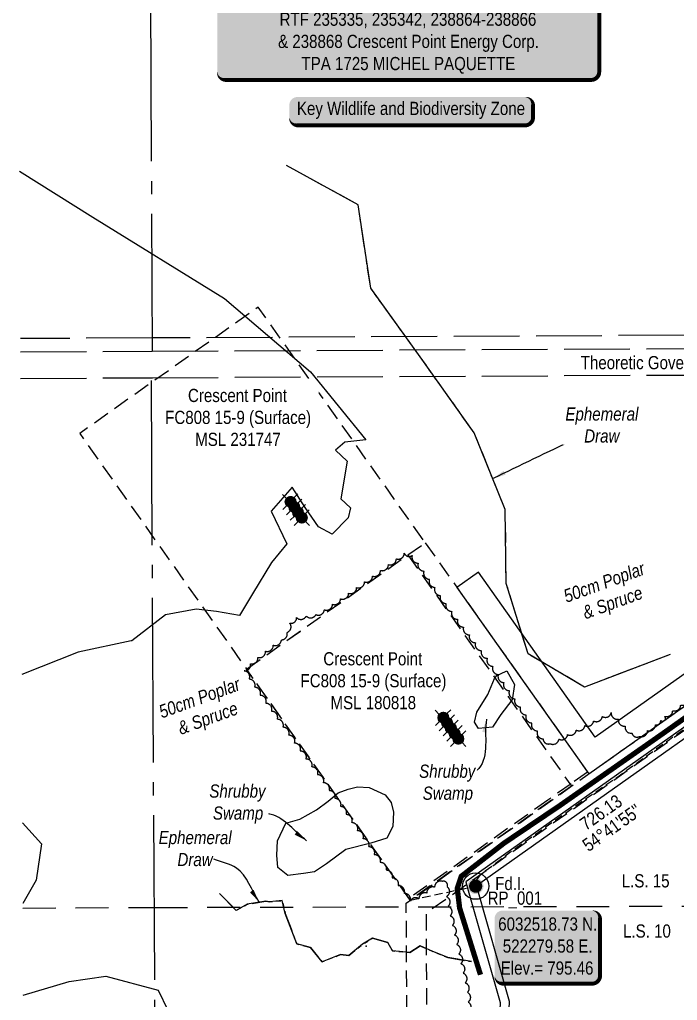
# Model space of a CAD drawing. Extents: x 520921 to 524870, y 6032001 to 6035665.
# Drawn here: x 521934 to 522433, y 6032432 to 6033176 of the extents above; entities that cross this region are included whole.
import ezdxf
from ezdxf.enums import TextEntityAlignment as Align

# ---------------------------------------------------------------- set-up
doc = ezdxf.new("R2010")
doc.units = 0
doc.header["$LTSCALE"] = 5
doc.header["$PDSIZE"] = 0.5
for name, pattern in [('0', [1, 1, 0]), ('foc-ACCESSROAD', [3.75, 2.5, -1.25]), ('foc-LSD', [8, 5, -3]), ('foc-QUARTERLINE', [33, 25, -3, 2, -3]), ('foc-TIELINE', [1.875, 1.25, -0.625]), ('foc-TOPO-ephemeral', [6.25, 3.125, -0.625, 0.625, -0.625, 0.625, -0.625]), ('foc-UNSURVEYED', [12.5, 10, -2.5]), ('UG_PIPE', [1.875, 1.25, -0.625])]:
    doc.linetypes.add(name, pattern=pattern)
doc.layers.get('Defpoints').update_dxf_attribs({"color": 9})
for name, color, linetype in [('35', 37, 'Continuous'), ('AS-PIPE-UG', 44, 'UG_PIPE'), ('AS-ROADS', 254, 'Continuous'), ('AS-WILDLIFE-BLOCK', 131, 'Continuous'), ('C-RW', 13, 'Continuous'), ('C-WS', 13, 'foc-ACCESSROAD'), ('DETAIL-T', 7, 'Continuous'), ('F-AR', 190, 'foc-ACCESSROAD'), ('F-RW', 190, 'Continuous'), ('L-BD', 7, 'Continuous'), ('L-MON', 1, 'Continuous'), ('L-ROAD-T', 7, 'Continuous'), ('L-SECQ', 8, 'foc-QUARTERLINE'), ('L-SECTION-LSD', 7, 'foc-LSD'), ('L-TIE', 7, 'foc-TIELINE'), ('L-USEC', 7, 'foc-UNSURVEYED'), ('T-BUSH', 110, '0'), ('T-BUSH-T', 110, 'Continuous'), ('T-DRAW', 143, 'foc-TOPO-ephemeral'), ('T-WATER-T', 170, 'Continuous'), ('watercourse_crossing', 7, 'Continuous'), ('WETLAND', 143, 'Continuous'), ('WETLAND-T', 146, 'Continuous')]:
    doc.layers.add(name, color=color, linetype=linetype)
doc.layers.add('C-WS-T', color=13, linetype='Continuous', lineweight=9)
doc.styles.add('100L', font='ARIALN.TTF', dxfattribs={"height": 11})
doc.styles.add('80', font='ARIALN.TTF', dxfattribs={"height": 10})
doc.styles.add('80CG', font='ARIALN.TTF', dxfattribs={"height": 10})
doc.styles.add('80L', font='ARIALN.TTF', dxfattribs={"height": 10})
doc.styles.add('foc-LtypeFont', font='ARIALN.TTF', dxfattribs={"height": 7.35})
doc.linetypes.add('foc-TOPO-flowdirection-NOLINE', pattern='A,0,[">",foc-LtypeFont,S=0.3,R=0,X=0,Y=-0.945],-20,[">",foc-LtypeFont,S=0.3,R=0,X=0,Y=-0.945],0', length=20)
doc.dimstyles.new('Compass 5 000', dxfattribs={"dimscale": 5, "dimtxt": 9, "dimasz": 2, "dimexe": 0.2, "dimexo": 0.0625, "dimgap": 0.5, "dimtad": 0, "dimtih": 1, "dimtoh": 1, "dimzin": 0, "dimdsep": 46, "dimtxsty": '80CG', "dimcen": 0.1, "dimse1": 1, "dimse2": 1, "dimclrd": 256, "dimclrt": 256, "dimaunit": 1, "dimadec": 4, "dimazin": 0, "dimtfac": 0.06, "dimtofl": 0, "dimtmove": 0, "dimatfit": 1, "dimfxl": 0.2, "dimtolj": 1, "dimtzin": 0, "dimlwd": -1, "dimarcsym": 0})

# ---------------------------------------------------------------- blocks, each defined once
blk = doc.blocks.new('fdia')
at = {"color": 255, "const_width": 1}
blk.add_lwpolyline([(-0.5, 0, 1), (0.5, 0, 1)], format="xyb", close=True, dxfattribs=at)
blk = doc.blocks.new('Fdiaa')
blk.add_blockref('fdia', (0, 0))
blk = doc.blocks.new('fdib')
at = {"color": 1, "const_width": 1.6}
blk.add_lwpolyline([(-0.4, 0, 1), (0.4, 0, 1)], format="xyb", close=True, dxfattribs=at)
at = {"color": 1}
blk.add_circle((0, 0), 0.8, dxfattribs=at)
blk = doc.blocks.new('Fdibb')
blk.add_blockref('fdib', (0, 0))
blk = doc.blocks.new('fdicc')
for name in ['Fdibb', 'Fdiaa']:
    blk.add_blockref(name, (0, 0))
blk = doc.blocks.new('FDI')
blk.add_blockref('fdicc', (0, 0))
blk = doc.blocks.new('*U386')
h = blk.add_hatch(color=255)
edge = h.paths.add_edge_path()
edge.add_line((-86.5, -11.5), (86.5, -11.5))
edge.add_arc((86.5, -5.5), 6, 270, 360)
edge.add_line((92.5, -5.5), (92.5, 4))
edge.add_arc((86.5, 4), 6, 0, 90)
edge.add_line((86.5, 10), (-86.5, 10))
edge.add_arc((-86.5, 4), 6, 90, 180)
edge.add_line((-92.5, 4), (-92.5, -5.5))
edge.add_arc((-86.5, -5.5), 6, 180, 270)
at = {"color": 131, "flags": 128}
blk.add_lwpolyline([(-86.5, -11.5, 3, 3, 0), (86.5, -11.5, 3, 3, 0.414214), (92.5, -5.5, 3, 3, 0), (92.5, 4, 3, 0, 0.414214), (86.5, 10, 0, 0, 0), (-86.5, 10, 0, 0, 0.414214), (-92.5, 4, 0, 0, 0), (-92.5, -5.5, 0, 3, 0.414214)], format="xyseb", close=True, dxfattribs=at)
at = {"color": 131, "style": '80'}
blk.add_attdef('ENTER_TEXT_001', (-35.99, -5), '', height=10, dxfattribs=at)
blk = doc.blocks.new('*U472')
h = blk.add_hatch(color=255)
edge = h.paths.add_edge_path()
edge.add_line((-139, -62.5), (139, -62.5))
edge.add_arc((139, -56.5), 6, 270, 360)
edge.add_line((145, -56.5), (145, 55))
edge.add_arc((139, 55), 6, 0, 90)
edge.add_line((139, 61), (-139, 61))
edge.add_arc((-139, 55), 6, 90, 180)
edge.add_line((-145, 55), (-145, -56.5))
edge.add_arc((-139, -56.5), 6, 180, 270)
at = {"color": 44, "flags": 128}
blk.add_lwpolyline([(-139, -62.5, 3, 3, 0), (139, -62.5, 3, 3, 0.414214), (145, -56.5, 3, 3, 0), (145, 55, 3, 0, 0.414214), (139, 61, 0, 0, 0), (-139, 61, 0, 0, 0.414214), (-145, 55, 0, 0, 0), (-145, -56.5, 0, 3, 0.414214)], format="xyseb", close=True, dxfattribs=at)
at = {"color": 44, "style": '80'}
blk.add_attdef('ENTER_TEXT_001', (-35.99, -5), '', height=10, dxfattribs=at)
blk = doc.blocks.new('WC2')
at = {"layer": 'L-MON'}
h = blk.add_hatch(color=255, dxfattribs=at)
h.dxf.hatch_style = 1
edge = h.paths.add_edge_path()
edge.add_arc((0, 0), 0.9, 0, 360)
at = {"layer": 'L-MON', "color": 14, "flags": 128}
for points in [[(-0.62, 0.5), (-1.23, 1.12)], [(0.52, 0.61), (1.13, 1.21)], [(-1.18, -1.18), (-0.56, -0.57)], [(1.16, -1.18), (0.56, -0.57)]]:
    blk.add_lwpolyline(points, dxfattribs=at)
at = {"layer": 'L-MON', "color": 14}
for radius in [0.8, 0.373]:
    blk.add_circle((0, 0), radius, dxfattribs=at)
blk = doc.blocks.new('*U372')
h = blk.add_hatch(color=254)
edge = h.paths.add_edge_path()
edge.add_line((-34, -28.5), (34, -28.5))
edge.add_arc((34, -22.5), 6, 270, 360)
edge.add_line((40, -22.5), (40, 21))
edge.add_arc((34, 21), 6, 0, 90)
edge.add_line((34, 27), (-34, 27))
edge.add_arc((-34, 21), 6, 90, 180)
edge.add_line((-40, 21), (-40, -22.5))
edge.add_arc((-34, -22.5), 6, 180, 270)
at = {"color": 1, "flags": 128}
blk.add_lwpolyline([(-34, -28.5, 3, 3, 0), (34, -28.5, 3, 3, 0.414214), (40, -22.5, 3, 3, 0), (40, 21, 3, 0, 0.414214), (34, 27, 0, 0, 0), (-34, 27, 0, 0, 0.414214), (-40, 21, 0, 0, 0), (-40, -22.5, 0, 3, 0.414214)], format="xyseb", close=True, dxfattribs=at)
blk.add_lwpolyline([(-31.48, -14.64, 0, 10, 0), (0, 0, 5, 5, 0)], format="xyseb", dxfattribs=at)
at = {"color": 1, "style": '80'}
blk.add_attdef('ENTER_TEXT_001', (-35.99, -5), '', height=10, dxfattribs=at)
blk = doc.blocks.new('WC')
at = {"layer": 'L-MON'}
h = blk.add_hatch(color=255, dxfattribs=at)
h.dxf.hatch_style = 1
edge = h.paths.add_edge_path()
edge.add_arc((0, 0), 0.9, 0, 360)
at = {"layer": 'L-MON', "color": 240, "flags": 128}
for points in [[(-0.62, 0.5), (-1.23, 1.12)], [(0.52, 0.61), (1.13, 1.21)], [(-1.18, -1.18), (-0.56, -0.57)], [(1.16, -1.18), (0.56, -0.57)]]:
    blk.add_lwpolyline(points, dxfattribs=at)
at = {"layer": 'L-MON', "color": 240}
for radius in [0.8, 0.373]:
    blk.add_circle((0, 0), radius, dxfattribs=at)

msp = doc.modelspace()

# ---------------------------------------------------------------- linework, layer by layer
at = {"layer": '35', "color": 3}
msp.add_circle((522279.579, 6032518.728), 9.995, dxfattribs=at)
at = {"layer": 'AS-PIPE-UG', "flags": 128}
msp.add_lwpolyline([(522276.092, 6032515.308), (522279.161, 6032521.958), (522283.522, 6032527.641), (522305.367, 6032544.222), (522351.815, 6032577.195), (522386.63, 6032601.247), (522426.656, 6032630.05), (522709.118, 6032830.946), (522737.197, 6032850.477), (522767.335, 6032871.464), (522795.001, 6032889.885), (522836.927, 6032919.878), (522860.37, 6032936.87), (522874.299, 6032944.176)], dxfattribs=at)
at = {"layer": 'AS-ROADS', "const_width": 4, "flags": 128}
msp.add_lwpolyline([(522879.822, 6032959.451), (522420.821, 6032633.97), (522343.212, 6032579.71), (522301.256, 6032551.443), (522268.719, 6032526.219), (522265.656, 6032517.003), (522267.414, 6032502.124), (522283.238, 6032451.47)], dxfattribs=at)
at = {"layer": 'C-RW', "flags": 128}
msp.add_lwpolyline([(522909.65, 6032989.284), (522844.515, 6033078.254), (522828.386, 6033066.446), (522881.523, 6032993.864), (522370.208, 6032631.892), (522281.652, 6032756.985), (522265.336, 6032745.435), (522365.442, 6032604.027)], close=True, dxfattribs=at)
at = {"layer": 'C-WS', "flags": 128}
msp.add_lwpolyline([(522105.783, 6032683.493), (522241.281, 6032779.415), (522114.656, 6032958.255), (521979.165, 6032862.322), (522105.783, 6032683.493)], dxfattribs=at)
at = {"layer": 'C-WS'}
for points in [[(522364.529, 6032605.317), (522351.961, 6032596.413), (522334.452, 6032584.014), (522229.602, 6032509.783), (522229.061, 6032509.401), (522105.783, 6032683.493), (522241.281, 6032779.415), (522364.529, 6032605.317)], [(522352.317, 6032594.722), (522229.96, 6032508.085), (522105.783, 6032683.463), (522228.14, 6032770.099), (522352.317, 6032594.722)]]:
    msp.add_lwpolyline(points, close=True, dxfattribs=at)
at = {"layer": 'F-AR', "flags": 128}
msp.add_lwpolyline([(522868.884, 6032942.1), (522241.974, 6032498.092), (522242.613, 6032364.964), (522227.62, 6032364.892), (522226.944, 6032505.82), (522868.815, 6032960.424)], dxfattribs=at)
at = {"layer": 'F-RW', "flags": 128}
msp.add_lwpolyline([(522973.85, 6032829.9), (522915.625, 6032909.434), (522893.625, 6032939.485), (522882.71, 6032954.395), (522272.014, 6032521.97), (522273.913, 6032515.41), (522298.261, 6032430.301), (522295.352, 6032365.888), (522295.179, 6032362.07), (522294.675, 6032350.898), (522236.232, 6032312.976), (522240.041, 6032307.108), (522300.101, 6032346.08), (522300.507, 6032346.344), (522301.502, 6032346.989), (522305.302, 6032431.126), (522280.122, 6032519.139), (522880.601, 6032944.329), (522964.488, 6032829.853)], dxfattribs=at)
at = {"layer": 'L-SECQ'}
for p, q in [((522030.442, 6033688.885), (522034.188, 6032924.732)), ((522033.292, 6032902.521), (522037.562, 6032130.484))]:
    msp.add_line(p, q, dxfattribs=at)
at = {"layer": 'L-SECTION-LSD'}
msp.add_line((522036.008, 6032502.563), (522842.457, 6032504.438, 758.889), dxfattribs=at)
at = {"layer": 'L-SECTION-LSD', "elevation": 758.889, "flags": 128}
msp.add_lwpolyline([(521936.074, 6032502.062), (522036.008, 6032502.563)], dxfattribs=at)
at = {"layer": 'L-TIE', "flags": 128}
msp.add_lwpolyline([(522229.945, 6032508.104), (522279.579, 6032518.728)], dxfattribs=at)
at = {"layer": 'L-USEC'}
for p, q in [((522034.141, 6032934.785), (521934.172, 6032934.285)), ((522437.916, 6032936.813), (522034.141, 6032934.785)), ((521934.217, 6032924.232), (522034.188, 6032924.732)), ((522034.187, 6032924.732), (522437.966, 6032926.76)), ((521934.305, 6032904.126), (522034.288, 6032904.626)), ((522034.288, 6032904.626), (522438.067, 6032906.654))]:
    msp.add_line(p, q, dxfattribs=at)
at = {"layer": 'T-BUSH', "flags": 128}
for points in [[(522785.51, 6033045.777, -0.5205671), (522789.897, 6033039.771, -0.5205671), (522794.284, 6033033.764, -0.5205671), (522795.071, 6033028.952, -0.5205671), (522788.198, 6033026.24, -0.5205671), (522781.922, 6033022.247, -0.5205671), (522775.647, 6033018.254, -0.5205671), (522769.454, 6033014.135, -0.5205671), (522763.316, 6033009.934, -0.5205671), (522757.177, 6033005.732, -0.5205671), (522751.039, 6033001.531, -0.5205671), (522744.901, 6032997.33, -0.5205671), (522738.762, 6032993.129, -0.5205671), (522732.787, 6032988.706, -0.5205671), (522726.958, 6032984.085, -0.5205671), (522721.13, 6032979.463, -0.5205671), (522720.72, 6032973.303, -0.5205671), (522725.361, 6032967.49, -0.5205671), (522730.001, 6032961.676, -0.5205671), (522734.34, 6032955.635, -0.5205671), (522738.656, 6032949.577, -0.5205671), (522742.973, 6032943.52, -0.5205671), (522747.258, 6032937.439, -0.5205671), (522751.506, 6032931.333, -0.5205671), (522753.952, 6032924.987, -0.5205671), (522750.43, 6032918.63, -0.5205671), (522745.157, 6032913.384, -0.5205671), (522739.137, 6032909.061, -0.5205671), (522732.901, 6032905.007, -0.5205671), (522726.664, 6032900.952, -0.5205671), (522720.803, 6032896.385, -0.5205671), (522715.054, 6032891.664, -0.5205671), (522709.767, 6032886.576, -0.5205671), (522713.041, 6032880.166, -0.5205671), (522717.375, 6032874.12, -0.5205671), (522721.687, 6032868.059, -0.5205671), (522725.956, 6032861.968, -0.5205671), (522720.426, 6032857.746, -0.5205671), (522714.214, 6032853.653, -0.5205671), (522708.079, 6032849.449, -0.5205671), (522702.008, 6032845.151, -0.5205671), (522695.938, 6032840.852, -0.5205671), (522689.867, 6032836.553, -0.5205671), (522683.796, 6032832.255, -0.5205671), (522677.726, 6032827.956, -0.5205671), (522671.655, 6032823.657, -0.5205671), (522665.585, 6032819.359, -0.5205671), (522659.514, 6032815.06, -0.5205671), (522653.444, 6032810.761, -0.5205671), (522647.373, 6032806.463, -0.5205671), (522641.303, 6032802.164, -0.5205671), (522635.232, 6032797.865, -0.5205671), (522629.161, 6032793.567, -0.5205671), (522623.091, 6032789.268, -0.5205671), (522617.02, 6032784.969, -0.5205671), (522610.95, 6032780.671, -0.5205671), (522604.879, 6032776.372, -0.5205671), (522598.809, 6032772.073, -0.5205671), (522592.738, 6032767.775, -0.5205671), (522586.668, 6032763.476, -0.5205671), (522580.597, 6032759.177, -0.5205671), (522574.527, 6032754.879, -0.5205671), (522568.456, 6032750.58, -0.5205671), (522562.385, 6032746.281, -0.5205671), (522556.315, 6032741.983, -0.5205671), (522550.244, 6032737.684, -0.5205671), (522544.174, 6032733.385, -0.5205671), (522538.103, 6032729.087, -0.5205671), (522532.033, 6032724.788, -0.5205671), (522525.962, 6032720.489, -0.5205671), (522519.892, 6032716.191, -0.5205671), (522513.821, 6032711.892, -0.5205671), (522507.75, 6032707.593, -0.5205671), (522501.68, 6032703.295, -0.5205671), (522495.609, 6032698.996, -0.5205671), (522489.539, 6032694.697, -0.5205671), (522483.468, 6032690.399, -0.5205671), (522477.398, 6032686.1, -0.5205671), (522471.327, 6032681.801, -0.5205671), (522465.257, 6032677.503, -0.5205671), (522459.186, 6032673.204, -0.5205671), (522453.115, 6032668.905, -0.5205671), (522447.045, 6032664.607, -0.5205671), (522440.974, 6032660.308, -0.5205671), (522434.904, 6032656.009, -0.5205671), (522428.833, 6032651.711, -0.5205671), (522422.763, 6032647.412, -1.0301562), (522420.011, 6032644.339, -0.4905066)], [(522258.025, 6032518.183, 0.6311745), (522254.412, 6032522.348, 0.5205671), (522248.45, 6032517.901, 0.5205671), (522242.488, 6032513.453, 0.5205671), (522236.526, 6032509.006, 0.5205671), (522230.069, 6032507.259, 0.5205671), (522225.479, 6032513.109, 0.5205671), (522220.917, 6032518.985, 0.5205671), (522216.356, 6032524.86, 0.5205671), (522211.794, 6032530.736, 0.5205671), (522207.233, 6032536.612, 0.5205671), (522202.702, 6032542.51, 0.5205671), (522198.445, 6032548.61, 0.5205671), (522194.188, 6032554.71, 0.5205671), (522189.931, 6032560.81, 0.5205671), (522185.675, 6032566.91, 0.5205671), (522181.418, 6032573.01, 0.5205671), (522177.161, 6032579.11, 0.5205671), (522172.879, 6032585.192, 0.5205671), (522168.484, 6032591.193, 0.5205671), (522164.088, 6032597.194, 0.5205671), (522159.693, 6032603.195, 0.5205671), (522155.298, 6032609.195, 0.5205671), (522150.902, 6032615.196, 0.5205671), (522146.522, 6032621.208, 0.5205671), (522142.175, 6032627.244, 0.5205671), (522137.827, 6032633.28, 0.5205671), (522133.479, 6032639.315, 0.5205671), (522129.132, 6032645.351, 0.5205671), (522124.784, 6032651.386, 0.5205671), (522120.437, 6032657.422, 0.5205671), (522116.164, 6032663.51, 0.5205671), (522111.979, 6032669.659, 0.5205671), (522107.794, 6032675.809, 0.5205671), (522104.016, 6032682.138, 0.5205671), (522108.684, 6032687.562, 0.5205671), (522114.417, 6032692.302, 0.5205671), (522120.149, 6032697.042, 0.5205671), (522126.015, 6032701.603, 0.5205671), (522132.211, 6032705.718, 0.5205671), (522136.46, 6032711.259, 0.5205671), (522138.51, 6032718.41, 0.5205671), (522143.717, 6032722.526, 0.5205671), (522151.063, 6032723.694, 0.5205671), (522158.409, 6032724.862, 0.5205671), (522164.8, 6032728.434, 0.5205671), (522170.943, 6032732.629, 0.5205671), (522177.085, 6032736.823, 0.5205671), (522183.228, 6032741.018, 0.5205671), (522189.302, 6032745.31, 0.5205671), (522195.324, 6032749.677, 0.5205671), (522201.346, 6032754.044, 0.5205671), (522207.367, 6032758.411, 0.5205671), (522213.389, 6032762.778, 0.5205671), (522219.411, 6032767.145, 0.5205671), (522225.432, 6032771.512, 0.5205671), (522231.442, 6032769.745, 0.5205671), (522235.992, 6032763.86, 0.5205671), (522240.418, 6032757.887, 0.5205671), (522244.511, 6032751.676, 0.5205671), (522248.603, 6032745.464, 0.5205671), (522252.813, 6032739.334, 0.5205671), (522257.146, 6032733.288, 0.5205671), (522261.48, 6032727.242, 0.5205671), (522265.9, 6032721.261, 0.5205671), (522270.407, 6032715.343, 0.5205671), (522274.914, 6032709.426, 0.5205671), (522279.421, 6032703.508, 0.5205671), (522283.928, 6032697.59, 0.5205671), (522288.435, 6032691.673, 0.5205671), (522292.623, 6032685.526, 0.5205671), (522296.807, 6032679.375, 0.5205671), (522300.99, 6032673.224, 0.5205671), (522305.173, 6032667.074, 0.5205671), (522309.356, 6032660.923, 0.5205671), (522313.559, 6032654.786, 0.5205671), (522317.861, 6032648.718, 0.5205671), (522322.164, 6032642.65, 0.5205671), (522326.466, 6032636.582, 0.5205671), (522330.769, 6032630.515, 0.5205671), (522336.144, 6032626.835, 0.5205671), (522342.738, 6032630.278, 0.5205671), (522349.331, 6032633.722, 0.5205671), (522355.924, 6032637.166, 0.5205671), (522362.517, 6032640.609, 0.5205671), (522369.111, 6032644.053, 0.5205671), (522375.704, 6032647.497, 0.5205671), (522382.449, 6032650.408, 0.5205671), (522387.933, 6032645.572, 0.5205671), (522393.03, 6032640.154, 0.5205671), (522398.196, 6032634.808, 0.5205671), (522404.031, 6032632.39, 0.5205671), (522410.025, 6032636.786, 0.5205671), (522415.958, 6032641.273, 0.5205671), (522420.011, 6032644.339, 0.5205671)], [(522258.025, 6032518.183, -0.5205671), (522257.396, 6032510.771, -0.5205671), (522258.71, 6032503.484, -0.5205671), (522260.335, 6032496.225, -0.5205671), (522261.96, 6032488.966, -0.5205671), (522263.585, 6032481.708, -0.5205671), (522265.21, 6032474.449, -0.5205671), (522266.835, 6032467.19, -0.5205671), (522268.46, 6032459.932, -0.5205671), (522270.085, 6032452.673, -0.5205671), (522271.71, 6032445.414, -0.5205671), (522273.335, 6032438.155, -0.5205671), (522273.92, 6032430.756, -0.5205671), (522274.274, 6032423.326, -0.5205671), (522274.628, 6032415.896, -0.5205671), (522274.924, 6032408.467, -0.5205671), (522274.468, 6032401.042, -0.5205671), (522274.012, 6032393.618, -0.5205671), (522273.556, 6032386.193, -0.5205671), (522273.1, 6032378.769, -0.5205671), (522272.644, 6032371.345, -0.5205671), (522268.252, 6032368.085, -0.5205671), (522260.814, 6032368.05, -0.5205671), (522253.375, 6032368.014, -0.5205671), (522245.937, 6032367.978, -0.5205671), (522238.499, 6032367.943, -0.5205671), (522231.06, 6032367.907, -0.5205671), (522223.622, 6032367.871, -0.5205671), (522216.184, 6032367.836, -0.5205671), (522208.745, 6032367.8, -0.5205671), (522201.307, 6032367.764, -0.5205671), (522193.869, 6032367.729, -0.5205671), (522187.624, 6032367.699, -0.5205671)]]:
    msp.add_lwpolyline(points, format="xyb", dxfattribs=at)
at = {"layer": 'T-DRAW'}
msp.add_lwpolyline([(522427.067, 6032694.455), (522362.216, 6032669.828), (522319.32, 6032695.008), (522302.817, 6032748.406), (522302.001, 6032804.581), (522278.436, 6032862.806), (522237.55, 6032920.405), (522199.94, 6032972.618), (522190.429, 6033035.77), (522136.145, 6033065.755)], dxfattribs=at)
at = {"layer": 'T-DRAW', "linetype": 'foc-TOPO-flowdirection-NOLINE', "flags": 128}
msp.add_lwpolyline([(522427.067, 6032694.455), (522362.216, 6032669.828), (522319.32, 6032695.008), (522302.817, 6032748.406), (522302.001, 6032804.581), (522278.436, 6032862.806), (522237.55, 6032920.405), (522199.94, 6032972.618), (522190.429, 6033035.77), (522136.145, 6033065.755)], dxfattribs=at)
at = {"layer": 'T-DRAW', "elevation": 776.128, "flags": 128}
msp.add_lwpolyline([(522085.349, 6032513.027), (522097.811, 6032500.336), (522106.324, 6032504.972), (522120.406, 6032507.344), (522123.275, 6032506.89), (522132.831, 6032507.727), (522135.096, 6032498.035), (522143.886, 6032474.878), (522154.219, 6032472.035), (522163.111, 6032461.318), (522176.997, 6032466.715), (522183.376, 6032466.156), (522193.706, 6032474.552), (522201.285, 6032479.129), (522212.832, 6032475.902), (522216.378, 6032469.633), (522229.609, 6032468.406), (522237.439, 6032473.307), (522246.532, 6032469.312), (522258.496, 6032464.43), (522276.535, 6032461.447)], dxfattribs=at)
at = {"layer": 'T-DRAW', "linetype": 'foc-TOPO-flowdirection-NOLINE', "elevation": 776.128, "flags": 128}
msp.add_lwpolyline([(522276.535, 6032461.447), (522258.496, 6032464.43), (522246.532, 6032469.312), (522237.439, 6032473.307), (522229.609, 6032468.406), (522216.378, 6032469.633), (522212.832, 6032475.902), (522201.285, 6032479.129), (522193.706, 6032474.552), (522183.376, 6032466.156), (522176.997, 6032466.715), (522163.111, 6032461.318), (522154.219, 6032472.035), (522143.886, 6032474.878), (522135.096, 6032498.035), (522132.831, 6032507.727), (522123.275, 6032506.89), (522120.406, 6032507.344), (522106.324, 6032504.972), (522097.811, 6032500.336), (522085.349, 6032513.027)], dxfattribs=at)
at = {"layer": 'watercourse_crossing'}
msp.add_point((522196.604, 6032473.179), dxfattribs=at)
at = {"layer": 'WETLAND'}
for points in [[(521933.592, 6033061.469), (521989.067, 6033026.541), (522089.079, 6032964.628), (522154.167, 6032909.066), (522196.245, 6032857.508), (522180.239, 6032855.625), (522173.178, 6032849.72), (522182.051, 6032841.248), (522177.266, 6032812.697), (522184.741, 6032805.797), (522182.768, 6032798.207), (522170.777, 6032785.85), (522160.404, 6032791.492), (522150.287, 6032806.139), (522140.486, 6032821.481), (522124.383, 6032803.312), (522136.329, 6032778.451), (522124.749, 6032764.362), (522110.165, 6032740.586), (522100.517, 6032724.116), (522083.048, 6032727.143), (522067.565, 6032728.946), (522044.206, 6032724.619), (522018.784, 6032704.828), (522018.13, 6032704.867), (521977.954, 6032696.34), (521935.294, 6032679.276)], [(521935.789, 6032566.725), (521950.08, 6032550.929), (521946.112, 6032523.148), (521936.058, 6032505.555)], [(521936.364, 6032436.083), (521971.247, 6032446.419), (521999.028, 6032450.388), (522038.716, 6032439.804), (522053.268, 6032409.377), (522071.789, 6032401.44), (522087.664, 6032392.179), (522108.831, 6032384.242), (522137.935, 6032364.398), (522147.195, 6032341.908), (522160.425, 6032343.231), (522168.362, 6032326.033), (522165.716, 6032310.158), (522145.872, 6032312.804), (522110.154, 6032326.033), (522057.237, 6032292.96), (521992.414, 6032257.241), (521964.633, 6032232.106), (521937.309, 6032221.32)]]:
    msp.add_lwpolyline(points, dxfattribs=at)
for points in [[(522298.484, 6032679.883), (522303.122, 6032682.154), (522309.033, 6032671.802), (522307.296, 6032660.099), (522307.076, 6032659.813), (522298.739, 6032648.96), (522292.327, 6032639.382), (522281.71, 6032638.252), (522278.815, 6032643.25), (522280.454, 6032650.656), (522288.759, 6032664.3), (522293.963, 6032676.259), (522295.676, 6032678.507), (522298.484, 6032679.883)], [(522166.338, 6032535.643), (522157.277, 6032529.532), (522149.059, 6032528.268), (522137.049, 6032526.793), (522129.463, 6032532.904), (522128.831, 6032542.175), (522129.252, 6032553.132), (522135.574, 6032566.407), (522146.109, 6032569.568), (522158.752, 6032576.732), (522167.813, 6032583.264), (522175.188, 6032589.585), (522182.984, 6032592.325), (522189.937, 6032594.01), (522198.787, 6032593.589), (522211.009, 6032588.11), (522215.434, 6032582.21), (522217.33, 6032574.835), (522216.698, 6032563.878), (522212.273, 6032555.028), (522200.052, 6032551.236), (522181.087, 6032546.6), (522166.338, 6032535.643)]]:
    msp.add_lwpolyline(points, close=True, dxfattribs=at)

# ---------------------------------------------------------------- block references
ref = msp.add_blockref('*U472', (522228.403, 6033193.14), dxfattribs=dict(xscale=0.99948414, yscale=0.99948414, zscale=0.99948414))
ref.add_attrib('ENTER_TEXT_001', 'CLR190005 Fox Creek - Lands Division', (522127.664, 6033238.812), dxfattribs={"color": 44, "height": 9.99484, "style": '80'})
ref.add_attrib('ENTER_TEXT_002', 'FMA7500020 Blue Ridge Lumber Inc.', (522132.62, 6033222.113), dxfattribs={"color": 44, "height": 9.99484, "style": '80'})
ref.add_attrib('ENTER_TEXT_003', 'CTLW140002 Canfor(Whitecourt) Forest Products Ltd.', (522090.207, 6033205.277), dxfattribs={"color": 44, "height": 9.99484, "style": '80'})
ref.add_attrib('ENTER_TEXT_004', 'DTLW140006 ANC Timber Ltd.', (522148.925, 6033188.442), dxfattribs={"color": 44, "height": 9.99484, "style": '80'})
ref.add_attrib('ENTER_TEXT_005', 'RTF 235335, 235342, 238864-238866', (522130.83, 6033171.743), dxfattribs={"color": 44, "height": 9.99484, "style": '80'})
ref.add_attrib('ENTER_TEXT_006', '& 238868 Crescent Point Energy Corp.', (522129.671, 6033154.908), dxfattribs={"color": 44, "height": 9.99484, "style": '80'})
ref.add_attrib('ENTER_TEXT_007', 'TPA 1725 MICHEL PAQUETTE', (522147.442, 6033138.073), dxfattribs={"color": 44, "height": 9.99484, "style": '80'})
at = {"layer": 'AS-WILDLIFE-BLOCK'}
ref = msp.add_blockref('*U386', (522230.699, 6033107.654), dxfattribs=dict(at, xscale=0.99948414, yscale=0.99948414, zscale=0.99948414))
ref.add_attrib('ENTER_TEXT_001', 'Key Wildlife and Biodiversity Zone', (522143.97, 6033104.04), dxfattribs={"layer": '0', "color": 131, "height": 9.99484, "style": '80'})
at = {"layer": 'Defpoints'}
for name, p, xscale, yscale, zscale in [('WC', (522139.145, 6032810.416), 4.997420700000011, 4.997420700000011, 4.997420700000011), ('WC', (522141.985, 6032806.402), 4.997420700000011, 4.997420700000011, 4.997420700000011), ('WC', (522144.826, 6032802.388), 4.997420700000011, 4.997420700000011, 4.997420700000011), ('WC', (522147.666, 6032798.374), 4.997420700000011, 4.997420700000011, 4.997420700000011), ('WC2', (522255.08, 6032646.608), 5.000000000000012, 5.000000000000012, 5.000000000000012), ('WC2', (522257.93, 6032642.612), 5.000000000000012, 5.000000000000012, 5.000000000000012), ('WC2', (522260.764, 6032638.582), 5.000000000000012, 5.000000000000012, 5.000000000000012), ('WC2', (522263.608, 6032634.57), 5.000000000000012, 5.000000000000012, 5.000000000000012), ('WC2', (522266.452, 6032630.554), 5.000000000000012, 5.000000000000012, 5.000000000000012)]:
    msp.add_blockref(name, p, dxfattribs=dict(at, xscale=xscale, yscale=yscale, zscale=zscale))
at = {"layer": 'DETAIL-T'}
ref = msp.add_blockref('*U372', (522333.975, 6032473.189), dxfattribs=dict(at, xscale=0.99948414, yscale=0.99948414, zscale=0.99948414))
ref.add_attrib('ENTER_TEXT_001', '6032518.73 N.', (522296.699, 6032484.956), dxfattribs={"layer": '0', "color": 1, "height": 9.99484, "style": '80'})
ref.add_attrib('ENTER_TEXT_002', '522279.58 E.', (522300.172, 6032468.257), dxfattribs={"layer": '0', "color": 1, "height": 9.99484, "style": '80'})
ref.add_attrib('ENTER_TEXT_003', 'Elev.= 795.46', (522298.618, 6032451.558), dxfattribs={"layer": '0', "color": 1, "height": 9.99484, "style": '80'})
at = {"layer": 'L-MON', "color": 2, "xscale": 5.000000000000062, "yscale": 5.000000000000062, "zscale": 5.000000000000062}
msp.add_blockref('FDI', (522279.579, 6032518.728), dxfattribs=at)

# ---------------------------------------------------------------- texts
at = {"layer": '35', "color": 3, "style": '80'}
msp.add_attdef('RP_001', (522288.667, 6032504.64), 'RP', height=9.9948, dxfattribs=at)
at = {"layer": 'C-WS-T', "insert": (522144.359, 6032696.3), "char_height": 9.99484, "attachment_point": 1, "style": '80L'}
msp.add_mtext_dynamic_manual_height_columns('\\pi19.63913;Crescent Point\\P\\pi2.34587;FC808 15-9 (Surface)\\P\\pi25.10015;MSL 180818', width=113.76232, gutter_width=49.974, heights=[0], dxfattribs=at)
at = {"layer": 'L-BD', "style": '80L'}
for s, p in [('726.13', (522374.638, 6032574.697)), ("54°41'55''", (522382.868, 6032563.074))]:
    msp.add_text(s, height=9.9948, rotation=35.3026, dxfattribs=at).set_placement(p, align=Align.MIDDLE)
at = {"layer": 'L-MON', "insert": (522294.421, 6032525.716), "char_height": 9.9948, "attachment_point": 1, "style": '80L'}
msp.add_mtext_dynamic_manual_height_columns('Fd.I.', width=17.8652, gutter_width=49.974, heights=[0], dxfattribs=at)
at = {"layer": 'L-ROAD-T', "style": '80L'}
msp.add_text('Theoretic Government Road Allowance', height=10, dxfattribs=at).set_placement((522459.25, 6032916.072), align=Align.MIDDLE_CENTER)
at = {"layer": 'L-SECTION-LSD', "style": '100L'}
msp.add_text('L.S. 15', height=10, dxfattribs=at).set_placement((522390.394, 6032517.754))
at = {"layer": 'T-BUSH-T', "char_height": 10, "attachment_point": 1, "rotation": 20, "style": '80L'}
for insert in [(522344.779, 6032742.956), (522037.716, 6032655.218)]:
    msp.add_mtext_dynamic_manual_height_columns('\\pi0.40247;{\\fArial Narrow|b0|i1|c0|p34;50cm Poplar\\P\\pi9.68965;& Spruce}', width=65.31381, gutter_width=50, heights=[0], dxfattribs=dict(at, insert=insert))
at = {"layer": 'T-WATER-T', "insert": (522043.482, 6032560.588), "char_height": 10, "attachment_point": 1, "style": '80L'}
msp.add_mtext_dynamic_manual_height_columns('\\pi-4.41765;{\\fArial Narrow|b0|i1|c0|p34;Ephemeral \\P\\pi9.84906;Draw}', width=46.49212, gutter_width=50, heights=[0], dxfattribs=at)
at = {"layer": 'WETLAND-T', "char_height": 10, "attachment_point": 1, "style": '80L'}
for insert in [(522236.247, 6032610.945), (522077.088, 6032595.879)]:
    msp.add_mtext_dynamic_manual_height_columns('\\pi0.45587;{\\fArial Narrow|b0|i1|c0|p34;Shrubby \\P\\pi3.16392;Swamp}', width=43.46289, gutter_width=50, heights=[0], dxfattribs=dict(at, insert=insert))

# ---------------------------------------------------------------- leaders
at = {"layer": 'T-WATER-T', "path_type": 1}
for points in [[(522292.488, 6032828.085), (522355.151, 6032858.317)], [(522115.264, 6032506.676, 776.128), (522098.125, 6032532.416, 776.128), (522080.833, 6032539.246, 776.128)]]:
    msp.add_leader(points, dimstyle='Compass 5 000', override={"dimgap": 0.5, "dimtad": 0}, dxfattribs=at)
at = {"layer": 'WETLAND-T', "path_type": 1}
for points in [[(522287.729, 6032645.39), (522282.023, 6032608.028), (522280.692, 6032606.507)], [(522151.262, 6032553.21), (522124.443, 6032573.202), (522122.627, 6032573.656)]]:
    msp.add_leader(points, dimstyle='Compass 5 000', override={"dimgap": 0.5, "dimtad": 0}, dxfattribs=at)

# ---------------------------------------------------------------- next in the draw order: texts
at = {"layer": 'C-WS-T', "insert": (522041.676, 6032896.162), "char_height": 9.99484, "attachment_point": 1, "style": '80L', "bg_fill": 2}
msp.add_mtext_dynamic_manual_height_columns('\\pi19.63913;Crescent Point\\P\\pi2.34587;FC808 15-9 (Surface)\\P\\pi25.11379;MSL 231747', width=113.76232, gutter_width=49.974, heights=[0], dxfattribs=at)
at = {"layer": 'L-SECTION-LSD', "insert": (522389.366, 6032489.646), "char_height": 10, "attachment_point": 1, "style": '100L', "bg_fill": 3, "box_fill_scale": 1.5, "bg_fill_color": 256, "bg_fill_transparency": 0}
msp.add_mtext_dynamic_manual_height_columns('\\pi2.02908;L.S. 10', width=36.95405, gutter_width=55, heights=[0], dxfattribs=at)
at = {"layer": 'T-WATER-T', "insert": (522347.353, 6032882.07), "char_height": 10, "attachment_point": 1, "style": '80L', "bg_fill": 3, "box_fill_scale": 1.15, "bg_fill_color": 256, "bg_fill_true_color": 256, "bg_fill_transparency": 0}
msp.add_mtext_dynamic_manual_height_columns('\\pi0.32626;{\\fArial Narrow|b0|i1|c0|p34;Ephemeral \\P\\pi14.59297;Draw}', width=55.97995, gutter_width=50, heights=[0], dxfattribs=at)

doc.saveas('drawing.dxf')
